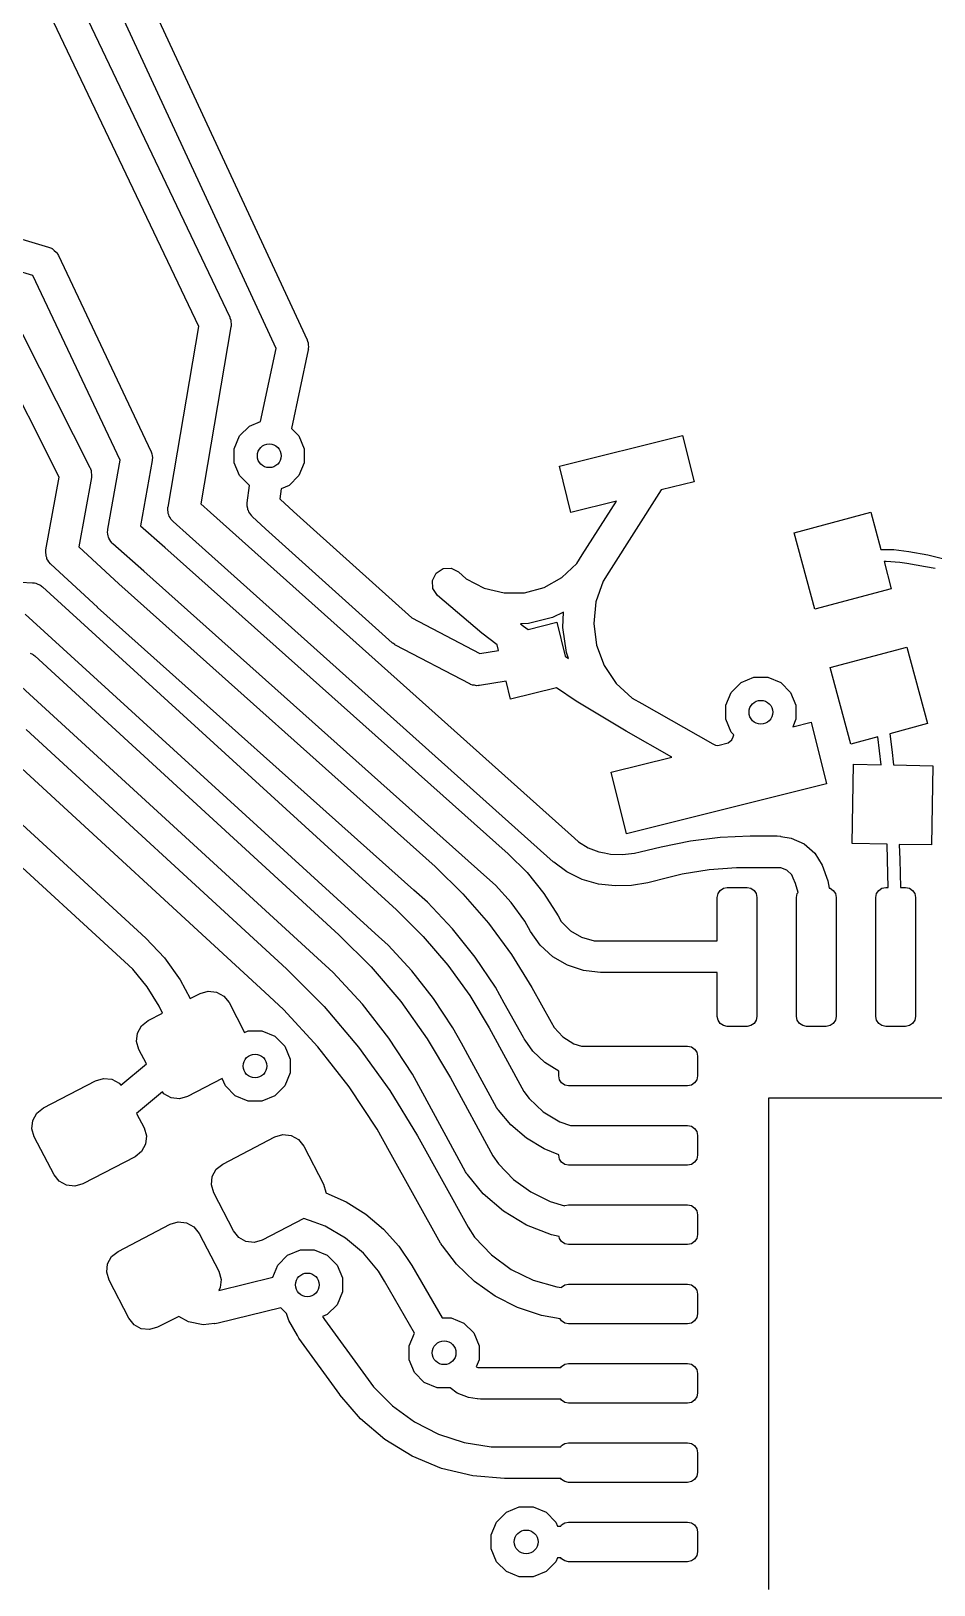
# Model space of a CAD drawing. Extents: x 111.5 to 167.6, y -133.5 to -81.5.
# Drawn here: x 152.95 to 158.64, y -110.57 to -100.77 of the extents above; entities that cross this region are included whole.
import ezdxf

# ---------------------------------------------------------------- set-up
doc = ezdxf.new("R2010")
doc.units = 0
doc.layers.add('BLACK', color=7, linetype='CONTINUOUS')

msp = doc.modelspace()

# ---------------------------------------------------------------- linework, layer by layer
at = {"layer": 'BLACK', "linetype": 'CONTINUOUS'}
for p, q in [((151.660728, -96.187948), (154.688189, -102.719798)), ((154.492676, -102.773577), (151.501802, -96.320662)), ((153.18027, -100.436974), (154.20027, -102.576974)), ((154.006087, -102.634403), (153.024422, -100.574831)), ((151.788666, -101.754197), (153.058666, -102.134197)), ((152.958641, -102.313028), (151.767567, -101.956644)), ((153.058666, -102.134197), (153.076805, -102.141629)), ((153.076805, -102.141629), (153.078892, -102.143329)), ((153.078892, -102.143329), (153.081423, -102.144235)), ((153.081423, -102.144235), (153.093945, -102.155587)), ((153.093945, -102.155587), (153.10706, -102.166268)), ((153.10706, -102.166268), (153.108336, -102.168634)), ((153.108336, -102.168634), (153.11033, -102.170442)), ((153.11033, -102.170442), (153.120405, -102.187258)), ((153.120405, -102.187258), (153.703283, -103.420136)), ((153.508845, -103.476797), (152.958641, -102.313028)), ((152.789275, -102.474945), (153.319081, -103.524752)), ((153.125385, -103.584849), (152.630027, -102.603303)), ((153.81143, -103.77315), (154.006087, -102.634403)), ((154.20857, -102.63685), (154.017883, -103.752367)), ((154.20027, -102.576974), (154.200853, -102.578589)), ((154.200853, -102.578589), (154.201319, -102.579247)), ((154.201319, -102.579247), (154.201705, -102.580947)), ((154.201705, -102.580947), (154.20693, -102.595411)), ((154.20693, -102.595411), (154.207507, -102.606482)), ((154.207507, -102.606482), (154.209964, -102.617296)), ((154.208692, -102.635135), (154.20857, -102.63685)), ((154.208961, -102.634377), (154.208692, -102.635135)), ((154.209964, -102.617296), (154.20887, -102.632637)), ((154.20887, -102.632637), (154.208961, -102.634377)), ((154.688189, -102.719798), (154.6895, -102.723554)), ((154.6895, -102.723554), (154.690402, -102.724948)), ((154.690402, -102.724948), (154.690862, -102.727457)), ((154.690862, -102.727457), (154.69465, -102.738306)), ((154.69465, -102.738306), (154.695171, -102.750915)), ((154.695171, -102.750915), (154.69745, -102.763324)), ((154.393937, -103.234362), (154.492676, -102.773577)), ((154.69524, -102.782803), (154.589295, -103.277211)), ((154.695688, -102.778853), (154.69524, -102.782803)), ((154.696261, -102.777291), (154.695688, -102.778853)), ((154.69745, -102.763324), (154.696155, -102.774734)), ((154.696155, -102.774734), (154.696261, -102.777291)), ((154.324997, -103.262919), (154.393937, -103.234362)), ((154.229323, -103.406105), (154.262919, -103.324997)), ((154.262919, -103.324997), (154.324997, -103.262919)), ((154.589295, -103.277211), (154.637081, -103.324997)), ((154.637081, -103.324997), (154.670677, -103.406105)), ((156.279612, -103.516214), (157.055849, -103.322677)), ((157.055849, -103.322677), (157.128426, -103.613766)), ((153.703283, -103.420136), (153.703935, -103.421961)), ((153.703935, -103.421961), (153.704451, -103.422699)), ((153.704451, -103.422699), (153.704855, -103.424533)), ((153.704855, -103.424533), (153.709884, -103.438594)), ((154.229323, -103.493895), (154.229323, -103.406105)), ((154.670677, -103.406105), (154.670677, -103.493895)), ((153.319081, -103.524752), (153.320609, -103.5287)), ((153.320609, -103.5287), (153.321604, -103.530142)), ((153.321604, -103.530142), (153.322148, -103.532679)), ((153.322148, -103.532679), (153.326156, -103.543034)), ((153.431538, -103.912531), (153.508845, -103.476797)), ((153.711339, -103.480346), (153.638298, -103.892029)), ((153.709884, -103.438594), (153.710434, -103.449822)), ((153.710434, -103.449822), (153.712856, -103.460802)), ((153.711488, -103.478414), (153.711339, -103.480346)), ((153.711793, -103.477565), (153.711488, -103.478414)), ((153.712856, -103.460802), (153.7117, -103.475684)), ((153.7117, -103.475684), (153.711793, -103.477565)), ((154.262919, -103.575003), (154.229323, -103.493895)), ((154.670677, -103.493895), (154.637081, -103.575003)), ((156.352189, -103.807303), (156.279612, -103.516214)), ((153.041637, -104.041979), (153.125385, -103.584849)), ((153.328169, -103.587826), (153.248282, -104.023876)), ((153.326156, -103.543034), (153.327109, -103.555785)), ((153.327109, -103.555785), (153.329795, -103.56829)), ((153.32852, -103.583603), (153.328169, -103.587826)), ((153.329067, -103.581943), (153.32852, -103.583603)), ((153.329795, -103.56829), (153.328873, -103.579359)), ((153.328873, -103.579359), (153.329067, -103.581943)), ((154.324997, -103.637081), (154.262919, -103.575003)), ((154.637081, -103.575003), (154.575003, -103.637081)), ((157.128426, -103.613766), (156.921929, -103.665251)), ((154.310822, -103.747203), (154.325029, -103.637094)), ((154.325029, -103.637094), (154.324997, -103.637081)), ((154.523961, -103.658222), (154.515802, -103.721453)), ((154.515802, -103.721453), (154.519226, -103.724603)), ((154.519226, -103.724603), (154.602569, -103.800666)), ((154.575003, -103.637081), (154.523961, -103.658222)), ((156.921929, -103.665251), (156.591975, -104.183002)), ((153.810036, -103.792704), (153.811098, -103.777801)), ((153.812526, -103.803664), (153.810036, -103.792704)), ((153.810995, -103.775929), (153.811292, -103.775081)), ((153.811098, -103.777801), (153.810995, -103.775929)), ((153.811292, -103.775081), (153.81143, -103.77315)), ((153.813146, -103.814887), (153.812526, -103.803664)), ((153.816808, -103.822509), (153.813146, -103.814887)), ((153.818681, -103.830753), (153.816808, -103.822509)), ((154.017883, -103.752367), (154.079692, -103.807707)), ((154.079692, -103.807707), (156.374361, -105.860831)), ((154.310231, -103.766797), (154.310822, -103.747203)), ((154.314221, -103.781536), (154.310231, -103.766797)), ((154.314569, -103.789881), (154.314221, -103.781536)), ((154.317903, -103.795137), (154.314569, -103.789881)), ((154.320427, -103.80446), (154.317903, -103.795137)), ((154.339493, -103.829176), (154.320427, -103.80446)), ((154.342295, -103.833593), (154.339493, -103.829176)), ((154.602569, -103.800666), (154.686215, -103.876394)), ((156.639966, -103.735552), (156.352189, -103.807303)), ((156.423313, -104.075516), (156.639966, -103.735552)), ((157.759934, -103.935119), (158.242897, -103.80571)), ((158.242897, -103.80571), (158.305885, -104.040787)), ((153.430021, -103.932075), (153.431018, -103.919223)), ((153.430866, -103.916866), (153.4313, -103.915589)), ((153.431018, -103.919223), (153.430866, -103.916866)), ((153.4313, -103.915589), (153.431538, -103.912531)), ((153.638298, -103.892029), (153.791675, -104.02676)), ((153.825174, -103.839924), (153.818681, -103.830753)), ((153.830043, -103.850058), (153.825174, -103.839924)), ((153.840142, -103.861064), (153.830043, -103.850058)), ((153.841227, -103.862597), (153.840142, -103.861064)), ((153.841987, -103.863075), (153.841227, -103.862597)), ((153.843296, -103.864502), (153.841987, -103.863075)), ((153.946309, -103.956733), (153.843296, -103.864502)), ((154.426075, -103.910361), (154.342295, -103.833593)), ((154.510161, -103.986794), (154.426075, -103.910361)), ((154.686215, -103.876394), (154.728189, -103.914092)), ((154.728189, -103.914092), (154.728188, -103.914092)), ((154.728188, -103.914092), (155.349209, -104.471823)), ((153.248282, -104.023876), (153.501437, -104.257651)), ((153.432609, -103.943811), (153.430021, -103.932075)), ((153.433386, -103.955803), (153.432609, -103.943811)), ((153.436773, -103.962686), (153.433386, -103.955803)), ((153.438426, -103.970178), (153.436773, -103.962686)), ((153.445307, -103.980027), (153.438426, -103.970178)), ((153.450614, -103.990811), (153.445307, -103.980027)), ((153.45942, -104.000228), (153.450614, -103.990811)), ((153.460772, -104.002163), (153.45942, -104.000228)), ((153.461907, -104.002888), (153.460772, -104.002163)), ((153.464004, -104.00513), (153.461907, -104.002888)), ((153.659335, -104.176714), (153.464004, -104.00513)), ((153.946323, -103.956743), (153.946309, -103.956733)), ((153.946334, -103.956755), (153.946323, -103.956743)), ((156.241002, -106.009879), (153.946334, -103.956755)), ((154.594546, -104.062886), (154.510161, -103.986794)), ((157.889343, -104.418082), (157.759934, -103.935119)), ((153.040011, -104.061515), (153.041291, -104.046129)), ((153.042334, -104.072336), (153.040011, -104.061515)), ((153.041223, -104.044407), (153.041496, -104.043663)), ((153.041291, -104.046129), (153.041223, -104.044407)), ((153.041496, -104.043663), (153.041637, -104.041979)), ((153.042775, -104.083394), (153.042334, -104.072336)), ((153.046391, -104.091228), (153.042775, -104.083394)), ((153.048203, -104.099664), (153.046391, -104.091228)), ((153.054488, -104.108769), (153.048203, -104.099664)), ((153.059128, -104.11882), (153.054488, -104.108769)), ((153.069391, -104.130358), (153.059128, -104.11882)), ((153.791675, -104.02676), (153.791946, -104.02705)), ((153.791946, -104.02705), (153.792268, -104.027285)), ((153.792268, -104.027285), (155.955995, -105.958535)), ((154.594552, -104.062892), (154.594546, -104.062886)), ((155.224886, -104.628987), (154.594552, -104.062892)), ((156.388855, -104.129805), (156.423307, -104.075524)), ((156.423307, -104.075524), (156.423308, -104.075525)), ((156.423308, -104.075525), (156.423313, -104.075516)), ((158.305885, -104.040787), (158.388139, -104.041275)), ((158.339706, -104.116417), (158.32633, -104.11709)), ((158.32633, -104.11709), (158.372306, -104.288673)), ((158.426878, -104.121844), (158.339706, -104.116417)), ((158.388139, -104.041275), (158.483426, -104.052613)), ((158.469884, -104.129428), (158.426878, -104.121844)), ((158.483426, -104.052613), (158.483441, -104.052613)), ((158.483441, -104.052613), (158.601777, -104.073496)), ((158.601777, -104.073496), (158.601778, -104.073496)), ((158.601778, -104.073496), (158.729395, -104.105072)), ((151.857592, -104.19283), (152.957488, -104.250009)), ((153.070369, -104.131774), (153.069391, -104.130358)), ((153.071032, -104.132203), (153.070369, -104.131774)), ((153.072157, -104.133467), (153.071032, -104.132203)), ((153.366336, -104.405124), (153.072157, -104.133467)), ((155.822817, -106.107745), (153.659335, -104.176714)), ((155.478863, -104.235824), (155.502304, -104.189672)), ((155.502304, -104.189672), (155.545681, -104.161424)), ((155.545681, -104.161424), (155.59737, -104.158649)), ((155.59737, -104.158649), (155.643522, -104.18209)), ((155.643522, -104.18209), (155.643523, -104.182089)), ((155.643523, -104.182089), (155.691908, -104.225539)), ((156.182907, -104.280492), (156.295268, -104.217977)), ((156.295268, -104.217977), (156.388855, -104.129805)), ((156.592042, -104.183046), (156.555133, -104.240908)), ((156.591975, -104.183002), (156.591973, -104.183003)), ((156.591973, -104.183003), (156.591974, -104.183003)), ((156.591974, -104.183003), (156.592042, -104.183046)), ((158.469885, -104.129427), (158.469884, -104.129426)), ((158.469884, -104.129426), (158.469884, -104.129428)), ((158.588222, -104.150309), (158.469885, -104.129427)), ((158.588224, -104.15031), (158.588222, -104.150309)), ((158.647887, -104.160813), (158.588224, -104.15031)), ((152.957488, -104.250009), (152.964829, -104.251119)), ((152.964829, -104.251119), (152.967298, -104.251006)), ((152.967298, -104.251006), (152.96961, -104.251842)), ((152.96961, -104.251842), (152.976871, -104.25294)), ((152.976871, -104.25294), (152.990156, -104.259269)), ((152.990156, -104.259269), (153.003992, -104.264272)), ((153.003992, -104.264272), (153.009873, -104.268664)), ((153.009873, -104.268664), (153.012095, -104.269723)), ((153.012095, -104.269723), (153.01375, -104.27156)), ((153.01375, -104.27156), (153.019698, -104.276002)), ((153.019698, -104.276002), (155.252557, -106.313283)), ((153.501437, -104.257651), (155.494998, -106.039651)), ((155.481638, -104.287513), (155.478863, -104.235824)), ((155.509886, -104.33089), (155.481638, -104.287513)), ((155.691908, -104.225539), (155.805052, -104.285)), ((155.805052, -104.285), (155.93007, -104.31506)), ((155.93007, -104.31506), (156.058642, -104.313526)), ((156.058642, -104.313526), (156.182907, -104.280492)), ((156.555133, -104.240908), (156.509942, -104.370517)), ((158.372306, -104.288673), (157.889343, -104.418082)), ((153.366982, -104.405612), (153.366336, -104.405124)), ((153.367534, -104.406213), (153.366982, -104.405612)), ((155.36171, -106.188763), (153.367534, -104.406213)), ((155.509838, -104.330943), (155.509886, -104.33089)), ((155.510566, -104.331466), (155.509838, -104.330943)), ((155.789637, -104.568741), (155.510566, -104.331466)), ((156.509942, -104.370517), (156.49575, -104.507042)), ((155.117754, -106.461027), (152.911346, -104.44788)), ((155.349209, -104.471823), (155.776872, -104.695942)), ((156.085178, -104.507619), (156.034464, -104.50901)), ((156.034464, -104.50901), (156.053885, -104.524635)), ((156.081715, -104.544639), (156.262886, -104.499469)), ((156.23556, -104.470127), (156.085178, -104.507619)), ((156.306248, -104.434995), (156.23556, -104.470127)), ((156.262886, -104.499469), (156.316166, -104.713165)), ((156.300391, -104.532337), (156.306248, -104.434995)), ((156.49575, -104.507042), (156.513317, -104.643175)), ((155.886234, -104.642231), (155.789637, -104.568741)), ((156.053885, -104.524635), (156.081715, -104.544639)), ((156.323148, -104.690579), (156.300391, -104.532337)), ((152.942079, -104.695182), (152.956117, -104.700294)), ((152.956117, -104.700294), (152.961663, -104.704456)), ((152.961663, -104.704456), (152.963833, -104.705484)), ((152.963833, -104.705484), (152.96553, -104.707358)), ((152.96553, -104.707358), (152.971796, -104.712061)), ((155.227885, -104.63119), (155.224886, -104.628987)), ((155.228898, -104.632404), (155.227885, -104.63119)), ((155.234896, -104.636341), (155.228898, -104.632404)), ((155.240685, -104.640594), (155.234896, -104.636341)), ((155.242176, -104.64112), (155.240685, -104.640594)), ((155.245286, -104.643161), (155.242176, -104.64112)), ((155.713582, -104.888574), (155.245286, -104.643161)), ((155.776872, -104.695942), (155.894843, -104.676758)), ((155.894843, -104.676758), (155.886234, -104.642231)), ((156.336566, -104.727829), (156.323148, -104.690579)), ((156.513317, -104.643175), (156.561703, -104.771626)), ((157.987694, -104.785133), (158.470657, -104.655724)), ((158.470657, -104.655724), (158.600066, -105.138687)), ((152.971796, -104.712061), (154.888484, -106.469022)), ((156.316166, -104.713165), (156.336566, -104.727829)), ((156.561703, -104.771626), (156.638316, -104.885516)), ((158.117103, -105.268096), (157.987694, -104.785133)), ((154.753337, -106.616451), (152.863242, -104.883865)), ((155.717184, -104.890031), (155.713582, -104.888574)), ((155.718509, -104.890986), (155.717184, -104.890031)), ((155.720983, -104.891569), (155.718509, -104.890986)), ((155.731754, -104.895928), (155.720983, -104.891569)), ((155.744259, -104.897056), (155.731754, -104.895928)), ((155.756486, -104.899939), (155.744259, -104.897056)), ((155.768085, -104.899206), (155.756486, -104.899939)), ((155.770614, -104.899435), (155.768085, -104.899206)), ((155.77217, -104.898948), (155.770614, -104.899435)), ((155.77605, -104.898704), (155.77217, -104.898948)), ((155.943395, -104.871491), (155.77605, -104.898704)), ((155.971536, -104.984357), (155.943395, -104.871491)), ((156.638316, -104.885516), (156.738974, -104.978675)), ((157.362919, -104.9419), (157.424997, -104.879822)), ((157.424997, -104.879822), (157.506105, -104.846226)), ((157.506105, -104.846226), (157.593895, -104.846226)), ((157.593895, -104.846226), (157.675003, -104.879822)), ((157.675003, -104.879822), (157.737081, -104.9419)), ((156.260555, -104.912296), (155.971536, -104.984357)), ((156.385739, -104.997226), (156.260555, -104.912296)), ((156.700321, -105.186588), (156.385739, -104.997226)), ((156.738974, -104.978675), (156.798796, -105.012512)), ((157.329323, -105.023008), (157.362919, -104.9419)), ((157.737081, -104.9419), (157.770677, -105.023008)), ((156.798796, -105.012512), (156.798795, -105.012512)), ((156.798795, -105.012512), (156.798803, -105.012517)), ((156.798803, -105.012517), (156.798804, -105.012518)), ((156.798804, -105.012518), (157.246207, -105.265557)), ((157.329323, -105.110798), (157.329323, -105.023008)), ((157.770677, -105.023008), (157.770677, -105.110798)), ((152.917679, -105.176382), (154.557783, -106.684171)), ((156.700329, -105.186594), (156.700321, -105.186588)), ((156.700329, -105.186595), (156.700329, -105.186594)), ((156.700332, -105.186595), (156.700329, -105.186595)), ((156.700337, -105.186599), (156.700332, -105.186595)), ((156.987998, -105.349293), (156.700337, -105.186599)), ((157.362919, -105.191906), (157.329323, -105.110798)), ((157.379954, -105.208941), (157.362919, -105.191906)), ((157.770677, -105.110798), (157.750652, -105.159142)), ((157.750652, -105.159142), (157.8672, -105.130084)), ((157.8672, -105.130084), (157.963969, -105.518202)), ((158.600066, -105.138687), (158.363307, -105.202125)), ((157.246207, -105.265557), (157.246542, -105.265792)), ((157.246542, -105.265792), (157.262982, -105.275077)), ((157.262982, -105.275077), (157.279401, -105.276638)), ((157.279401, -105.276638), (157.34459, -105.260384)), ((157.34459, -105.260384), (157.366471, -105.240228)), ((157.366471, -105.240228), (157.374119, -105.22249)), ((157.374119, -105.222488), (157.379954, -105.208941)), ((157.374119, -105.22249), (157.374119, -105.222488)), ((158.287251, -105.222504), (158.117103, -105.268096)), ((158.298276, -105.310419), (158.287251, -105.222504)), ((158.363307, -105.202125), (158.37567, -105.300714)), ((154.422173, -106.831176), (152.808771, -105.347934)), ((156.605815, -105.444582), (156.987998, -105.349293)), ((158.125742, -105.894823), (158.134468, -105.394899)), ((158.134468, -105.394899), (158.309252, -105.397949)), ((158.309252, -105.397949), (158.298275, -105.310419)), ((158.298275, -105.310419), (158.298276, -105.310419)), ((158.37567, -105.300714), (158.375669, -105.30072)), ((158.375669, -105.30072), (158.386298, -105.399294)), ((156.702584, -105.8327), (156.605815, -105.444582)), ((158.386298, -105.399294), (158.634392, -105.403625)), ((158.634392, -105.403625), (158.625666, -105.903549)), ((157.963969, -105.518202), (156.702584, -105.8327)), ((152.814621, -105.703783), (153.67137, -106.491237)), ((153.536031, -106.63849), (152.712034, -105.881139)), ((156.374361, -105.860831), (156.374366, -105.860837)), ((156.374366, -105.860837), (156.374368, -105.860838)), ((156.374368, -105.860838), (156.374388, -105.860816)), ((156.374388, -105.860816), (156.400891, -105.884596)), ((156.400891, -105.884596), (156.461688, -105.921682)), ((156.921179, -105.914782), (157.106389, -105.877156)), ((157.106389, -105.877156), (157.294016, -105.854484)), ((157.294016, -105.854484), (157.482665, -105.846921)), ((157.482665, -105.846921), (157.482855, -105.846903)), ((157.482855, -105.846903), (157.653434, -105.846903)), ((157.653434, -105.846903), (157.653445, -105.846904)), ((157.653445, -105.846904), (157.65345, -105.846903)), ((157.65345, -105.846903), (157.653483, -105.846907)), ((157.653483, -105.846907), (157.672943, -105.848824)), ((157.672943, -105.848824), (157.676366, -105.850241)), ((157.676366, -105.850241), (157.741608, -105.859748)), ((157.741608, -105.859748), (157.822447, -105.897187)), ((155.955995, -105.958535), (156.075171, -106.077293)), ((156.461688, -105.921682), (156.528199, -105.947134)), ((156.528199, -105.947134), (156.563215, -105.953575)), ((156.563215, -105.953575), (156.563219, -105.953555)), ((156.563219, -105.953555), (156.600659, -105.960521)), ((156.600659, -105.960521), (156.676757, -105.963717)), ((156.676757, -105.963717), (156.752548, -105.95617)), ((156.752548, -105.95617), (156.789528, -105.947072)), ((156.789528, -105.947073), (156.921179, -105.914782)), ((156.789528, -105.947072), (156.789528, -105.947073)), ((157.822447, -105.897187), (157.889261, -105.956115)), ((157.889261, -105.956115), (157.936381, -106.03144)), ((158.346234, -105.898671), (158.125742, -105.894823)), ((158.348258, -105.996306), (158.346234, -105.898671)), ((158.625666, -105.903549), (158.422634, -105.900005)), ((158.422634, -105.900005), (158.42624, -105.99466)), ((155.494998, -106.039651), (155.495006, -106.03966)), ((155.495006, -106.03966), (155.671059, -106.210727)), ((156.075171, -106.077293), (156.180603, -106.208406)), ((156.244392, -106.01236), (156.241002, -106.009879)), ((156.327161, -106.073841), (156.244392, -106.01236)), ((156.423481, -106.121156), (156.327161, -106.073841)), ((157.223757, -106.060757), (157.052876, -106.088393)), ((157.396302, -106.046896), (157.223757, -106.060757)), ((157.482853, -106.046914), (157.396302, -106.046896)), ((157.482855, -106.046903), (157.482853, -106.046902)), ((157.482853, -106.046902), (157.482853, -106.046903)), ((157.482853, -106.046903), (157.482853, -106.046914)), ((157.653418, -106.046903), (157.482855, -106.046903)), ((157.653434, -106.046903), (157.653418, -106.046903)), ((157.674758, -106.046828), (157.653434, -106.046902)), ((157.653434, -106.046902), (157.653434, -106.046903)), ((157.714307, -106.062879), (157.674758, -106.046828)), ((157.74492, -106.09262), (157.714307, -106.062879)), ((157.936381, -106.03144), (157.936531, -106.031627)), ((157.936531, -106.031627), (157.971568, -106.128985)), ((158.348263, -105.996306), (158.348258, -105.996306)), ((158.351908, -106.171903), (158.348263, -105.996306)), ((158.42624, -105.99466), (158.426247, -105.994688)), ((158.426247, -105.994688), (158.429926, -106.171903)), ((155.877472, -106.156512), (155.822817, -106.107745)), ((155.975407, -106.265463), (155.877472, -106.156512)), ((156.526781, -106.150229), (156.423481, -106.121156)), ((156.526782, -106.150228), (156.526781, -106.150229)), ((156.526785, -106.15023), (156.526782, -106.150228)), ((156.526889, -106.15022), (156.526785, -106.150228)), ((156.526785, -106.150228), (156.526785, -106.15023)), ((156.630319, -106.161913), (156.526889, -106.15022)), ((156.734465, -106.15893), (156.630319, -106.161913)), ((156.837156, -106.141319), (156.734465, -106.15893)), ((156.837158, -106.141317), (156.837156, -106.141319)), ((156.837164, -106.141317), (156.837158, -106.141317)), ((156.968821, -106.109024), (156.837164, -106.141317)), ((157.052876, -106.088393), (156.968821, -106.109025)), ((156.968821, -106.109025), (156.968821, -106.109024)), ((157.293306, -106.190209), (157.313582, -106.176661)), ((157.313582, -106.176661), (157.3375, -106.171903)), ((157.3375, -106.171903), (157.4625, -106.171903)), ((157.4625, -106.171903), (157.486418, -106.176661)), ((157.486418, -106.176661), (157.506694, -106.190209)), ((157.753443, -106.112185), (157.74492, -106.09262)), ((157.753467, -106.112174), (157.753443, -106.112185)), ((157.753468, -106.112175), (157.753467, -106.112174)), ((157.753469, -106.112179), (157.753468, -106.112175)), ((157.768809, -106.14697), (157.753469, -106.112179)), ((157.784718, -106.203061), (157.768809, -106.14697)), ((157.971568, -106.128985), (157.981384, -106.175659)), ((157.981384, -106.175659), (157.986418, -106.176661)), ((157.986418, -106.176661), (158.006694, -106.190209)), ((158.293306, -106.190209), (158.313582, -106.176661)), ((158.313582, -106.176661), (158.3375, -106.171903)), ((158.3375, -106.171903), (158.351908, -106.171903)), ((158.429926, -106.171903), (158.4625, -106.171903)), ((158.4625, -106.171903), (158.486418, -106.176661)), ((158.486418, -106.176661), (158.506694, -106.190209)), ((155.447072, -106.265109), (155.361709, -106.188763)), ((155.361709, -106.188763), (155.36171, -106.188763)), ((155.604558, -106.43142), (155.447072, -106.265109)), ((155.671059, -106.210727), (155.832291, -106.395845)), ((156.060802, -106.384498), (155.975407, -106.265463)), ((156.180603, -106.208406), (156.271018, -106.350291)), ((157.275, -106.234403), (157.279758, -106.210485)), ((157.275, -106.508196), (157.275, -106.234403)), ((157.279758, -106.210485), (157.293306, -106.190209)), ((157.506694, -106.190209), (157.520242, -106.210485)), ((157.520242, -106.210485), (157.525, -106.234403)), ((157.525, -106.234403), (157.525, -106.984403)), ((157.775, -106.234403), (157.779758, -106.210485)), ((157.775, -106.984403), (157.775, -106.234403)), ((157.779758, -106.210485), (157.784718, -106.203061)), ((158.006694, -106.190209), (158.020242, -106.210485)), ((158.020242, -106.210485), (158.025, -106.234403)), ((158.025, -106.234403), (158.025, -106.984403)), ((158.275, -106.234403), (158.279758, -106.210485)), ((158.275, -106.984403), (158.275, -106.234403)), ((158.279758, -106.210485), (158.293306, -106.190209)), ((158.506694, -106.190209), (158.520242, -106.210485)), ((158.520242, -106.210485), (158.525, -106.234403)), ((158.525, -106.234403), (158.525, -106.984403)), ((155.252557, -106.313283), (155.252565, -106.313292)), ((155.252565, -106.313292), (155.421185, -106.480409)), ((156.271018, -106.350291), (156.271016, -106.350292)), ((156.271016, -106.350292), (156.271017, -106.350295)), ((156.271017, -106.350295), (156.27102, -106.350299)), ((156.27102, -106.350299), (156.271038, -106.350289)), ((156.271038, -106.350289), (156.291125, -106.38589)), ((154.888484, -106.469022), (154.8885, -106.46904)), ((154.8885, -106.46904), (155.092281, -106.672016)), ((155.19942, -106.535533), (155.117754, -106.461027)), ((155.747675, -106.610246), (155.604558, -106.43142)), ((155.832291, -106.395845), (155.977577, -106.593724)), ((156.096696, -106.448333), (156.060802, -106.384498)), ((156.096698, -106.448339), (156.096696, -106.448333)), ((156.096699, -106.448338), (156.096698, -106.448339)), ((156.096703, -106.448345), (156.096699, -106.448338)), ((156.096702, -106.448346), (156.096703, -106.448345)), ((156.096793, -106.44844), (156.096702, -106.448346)), ((156.158825, -106.535667), (156.096793, -106.44844)), ((156.291125, -106.38589), (156.348443, -106.444186)), ((156.348443, -106.444186), (156.419011, -106.485462)), ((153.67137, -106.491237), (153.671371, -106.491238)), ((153.671371, -106.491238), (153.789031, -106.6152)), ((155.349895, -106.697518), (155.19942, -106.535533)), ((155.421185, -106.480409), (155.575452, -106.660876)), ((156.2379, -106.608006), (156.158825, -106.535667)), ((156.419011, -106.485462), (156.497919, -106.506845)), ((156.497919, -106.506845), (156.538796, -106.506903)), ((156.538796, -106.506903), (157.009993, -106.506903)), ((157.009993, -106.506903), (157.096983, -106.507042)), ((157.096983, -106.507042), (157.183974, -106.50746)), ((157.183974, -106.50746), (157.270962, -106.508158)), ((157.270962, -106.508158), (157.275, -106.508196)), ((153.536032, -106.638491), (153.536031, -106.63849)), ((153.536033, -106.638492), (153.536032, -106.638491)), ((153.589041, -106.687203), (153.536033, -106.638492)), ((153.789031, -106.6152), (153.888738, -106.754013)), ((154.753337, -106.616452), (154.753337, -106.616451)), ((154.853319, -106.708127), (154.753337, -106.616452)), ((155.575452, -106.660876), (155.714305, -106.853454)), ((155.875433, -106.80035), (155.747675, -106.610246)), ((155.977577, -106.593724), (156.105912, -106.802996)), ((156.330409, -106.662116), (156.2379, -106.608006)), ((156.432222, -106.695579), (156.330409, -106.662116)), ((153.680813, -106.798147), (153.589041, -106.687203)), ((153.888738, -106.754013), (153.95126, -106.872236)), ((154.557783, -106.684171), (154.558005, -106.684419)), ((154.558005, -106.684419), (154.558112, -106.684476)), ((154.558112, -106.684476), (154.79519, -106.922515)), ((155.037436, -106.907386), (154.853319, -106.708127)), ((155.092281, -106.672016), (155.278568, -106.891188)), ((155.486495, -106.871364), (155.349895, -106.697518)), ((156.518792, -106.704777), (156.432222, -106.695579)), ((156.519286, -106.704982), (156.518792, -106.704777)), ((156.538781, -106.706901), (156.519286, -106.704982)), ((156.538794, -106.706903), (156.538781, -106.706901)), ((156.538795, -106.706903), (156.538794, -106.706902)), ((156.538794, -106.706902), (156.538794, -106.706903)), ((157.009993, -106.706903), (156.538795, -106.706903)), ((157.009994, -106.706903), (157.009993, -106.706902)), ((157.009993, -106.706902), (157.009993, -106.706903)), ((157.053168, -106.706902), (157.009994, -106.706903)), ((157.139517, -106.707179), (157.053168, -106.706902)), ((157.225865, -106.707733), (157.139517, -106.707179)), ((157.269038, -106.708148), (157.225865, -106.707733)), ((157.269039, -106.708148), (157.269038, -106.708147)), ((157.269038, -106.708147), (157.269038, -106.708148)), ((157.275, -106.708205), (157.269039, -106.708148)), ((157.275, -106.984403), (157.275, -106.708205)), ((153.756644, -106.920541), (153.680813, -106.798147)), ((153.95126, -106.872236), (154.013933, -106.839611)), ((154.013933, -106.839611), (154.064503, -106.824871)), ((154.064503, -106.824871), (154.116864, -106.830606)), ((154.116864, -106.830606), (154.163046, -106.855941)), ((154.163046, -106.855941), (154.196015, -106.897021)), ((154.539568, -106.940026), (154.422173, -106.831176)), ((155.714305, -106.853454), (155.836778, -107.056796)), ((155.931216, -106.900368), (155.875433, -106.80035)), ((156.105912, -106.802996), (156.226714, -107.019727)), ((153.685739, -107.010458), (153.775773, -106.963589)), ((153.775773, -106.963589), (153.756644, -106.920541)), ((154.196015, -106.897021), (154.294057, -107.085358)), ((154.756514, -107.175801), (154.539568, -106.940026)), ((154.79519, -106.922515), (155.012721, -107.178541)), ((155.20442, -107.121208), (155.037436, -106.907386)), ((155.278568, -106.891188), (155.446066, -107.125033)), ((155.608288, -107.055886), (155.486495, -106.871364)), ((156.052018, -107.117099), (155.931216, -106.900368)), ((153.619324, -107.089609), (153.644659, -107.043427)), ((153.644659, -107.043427), (153.685739, -107.010458)), ((155.661361, -107.152858), (155.608288, -107.055886)), ((155.836778, -107.056796), (155.836801, -107.056829)), ((155.836801, -107.056829), (156.055968, -107.457233)), ((156.226714, -107.019727), (156.226809, -107.019947)), ((156.226809, -107.019947), (156.246371, -107.055052)), ((156.246371, -107.055052), (156.30205, -107.113689)), ((157.279758, -107.008321), (157.275, -106.984403)), ((157.293306, -107.028597), (157.279758, -107.008321)), ((157.313582, -107.042145), (157.293306, -107.028597)), ((157.3375, -107.046903), (157.313582, -107.042145)), ((157.4625, -107.046903), (157.3375, -107.046903)), ((157.486418, -107.042145), (157.4625, -107.046903)), ((157.506694, -107.028597), (157.486418, -107.042145)), ((157.520242, -107.008321), (157.506694, -107.028597)), ((157.525, -106.984403), (157.520242, -107.008321)), ((157.779758, -107.008321), (157.775, -106.984403)), ((157.793306, -107.028597), (157.779758, -107.008321)), ((157.813582, -107.042145), (157.793306, -107.028597)), ((157.8375, -107.046903), (157.813582, -107.042145)), ((157.9625, -107.046903), (157.8375, -107.046903)), ((157.986418, -107.042145), (157.9625, -107.046903)), ((158.006694, -107.028597), (157.986418, -107.042145)), ((158.020242, -107.008321), (158.006694, -107.028597)), ((158.025, -106.984403), (158.020242, -107.008321)), ((158.279758, -107.008321), (158.275, -106.984403)), ((158.293306, -107.028597), (158.279758, -107.008321)), ((158.313582, -107.042145), (158.293306, -107.028597)), ((158.3375, -107.046903), (158.313582, -107.042145)), ((158.4625, -107.046903), (158.3375, -107.046903)), ((158.486418, -107.042145), (158.4625, -107.046903)), ((158.506694, -107.028597), (158.486418, -107.042145)), ((158.520242, -107.008321), (158.506694, -107.028597)), ((158.525, -106.984403), (158.520242, -107.008321)), ((153.613589, -107.14197), (153.619324, -107.089609)), ((153.628328, -107.19254), (153.613589, -107.14197)), ((154.294057, -107.085358), (154.316105, -107.076226)), ((154.316105, -107.076226), (154.403895, -107.076226)), ((154.403895, -107.076226), (154.485003, -107.109822)), ((154.485003, -107.109822), (154.547081, -107.1719)), ((155.353125, -107.348123), (155.20442, -107.121208)), ((155.446066, -107.125033), (155.593419, -107.371605)), ((155.661363, -107.152857), (155.661361, -107.152858)), ((155.883509, -107.558703), (155.661363, -107.152857)), ((156.052, -107.117115), (156.05202, -107.117103)), ((156.057903, -107.125581), (156.052, -107.117115)), ((156.052019, -107.117101), (156.052018, -107.117099)), ((156.05202, -107.117103), (156.052019, -107.117101)), ((156.063194, -107.133205), (156.057903, -107.125581)), ((156.063252, -107.133251), (156.063194, -107.133205)), ((156.111677, -107.202693), (156.063252, -107.133251)), ((156.30205, -107.113689), (156.370549, -107.156659)), ((156.370549, -107.156659), (156.418258, -107.171903)), ((153.675635, -107.283415), (153.628328, -107.19254)), ((154.547081, -107.1719), (154.580677, -107.253008)), ((154.580677, -107.253008), (154.580677, -107.340798)), ((154.954155, -107.42798), (154.756514, -107.175801)), ((155.012721, -107.178541), (155.209345, -107.450953)), ((156.187224, -107.27465), (156.111677, -107.202693)), ((156.418258, -107.171903), (157.0875, -107.171903)), ((157.0875, -107.171903), (157.111418, -107.176661)), ((157.111418, -107.176661), (157.131694, -107.190209)), ((157.131694, -107.190209), (157.145242, -107.210485)), ((157.145242, -107.210485), (157.15, -107.234403)), ((157.15, -107.234403), (157.15, -107.359403)), ((153.513289, -107.418704), (153.675635, -107.283415)), ((154.580677, -107.340798), (154.547081, -107.421906)), ((155.41784, -107.467341), (155.353125, -107.348123)), ((156.275, -107.329713), (156.187224, -107.27465)), ((156.275, -107.359403), (156.275, -107.329713)), ((153.025739, -107.560458), (153.353933, -107.389611)), ((153.353933, -107.389611), (153.404503, -107.374871)), ((153.404503, -107.374871), (153.456864, -107.380606)), ((153.456864, -107.380606), (153.503046, -107.405941)), ((153.503046, -107.405941), (153.513289, -107.418704)), ((154.153744, -107.375614), (153.935083, -107.489443)), ((154.172919, -107.421906), (154.153744, -107.375614)), ((154.234997, -107.483984), (154.172919, -107.421906)), ((154.547081, -107.421906), (154.485003, -107.483984)), ((155.131255, -107.694984), (154.954155, -107.42798)), ((155.209345, -107.450953), (155.3838, -107.737994)), ((155.593419, -107.371605), (155.593642, -107.371934)), ((155.593642, -107.371934), (155.85998, -107.862695)), ((156.279758, -107.383321), (156.275, -107.359403)), ((156.293306, -107.403597), (156.279758, -107.383321)), ((156.313582, -107.417145), (156.293306, -107.403597)), ((156.3375, -107.421903), (156.313582, -107.417145)), ((157.0875, -107.421903), (156.3375, -107.421903)), ((157.111418, -107.417145), (157.0875, -107.421903)), ((157.131694, -107.403597), (157.111418, -107.417145)), ((157.145242, -107.383321), (157.131694, -107.403597)), ((157.15, -107.359403), (157.145242, -107.383321)), ((153.775725, -107.460348), (153.61338, -107.595637)), ((153.78597, -107.473113), (153.775725, -107.460348)), ((153.832152, -107.498448), (153.78597, -107.473113)), ((153.884513, -107.504183), (153.832152, -107.498448)), ((153.935083, -107.489443), (153.884513, -107.504183)), ((154.316105, -107.51758), (154.234997, -107.483984)), ((154.403895, -107.51758), (154.316105, -107.51758)), ((154.485003, -107.483984), (154.403895, -107.51758)), ((155.417859, -107.46733), (155.41784, -107.467341)), ((155.41786, -107.467332), (155.417859, -107.46733)), ((155.686907, -107.963083), (155.41786, -107.467332)), ((156.055968, -107.457233), (156.08815, -107.502115)), ((156.08815, -107.502115), (156.177992, -107.58517)), ((157.6, -110.596903), (157.6, -107.496903)), ((157.6, -107.496903), (158.8, -107.496903)), ((152.953589, -107.69197), (152.959324, -107.639609)), ((152.959324, -107.639609), (152.984659, -107.593427)), ((152.984659, -107.593427), (153.025739, -107.560458)), ((153.61338, -107.595637), (153.660688, -107.686514)), ((155.889288, -107.56717), (155.883509, -107.558703)), ((155.889967, -107.56897), (155.889288, -107.56717)), ((155.88998, -107.568961), (155.889967, -107.56897)), ((155.892706, -107.572177), (155.88998, -107.568961)), ((155.894561, -107.574894), (155.892706, -107.572177)), ((155.895969, -107.576026), (155.894561, -107.574894)), ((155.973911, -107.66797), (155.895969, -107.576026)), ((156.177992, -107.58517), (156.2827, -107.648463)), ((156.2827, -107.648463), (156.348705, -107.671903)), ((152.968328, -107.74254), (152.953589, -107.69197)), ((153.093001, -107.982033), (152.968328, -107.74254)), ((153.660688, -107.686514), (153.675427, -107.737084)), ((153.675427, -107.737084), (153.669692, -107.789445)), ((154.156723, -107.91521), (154.484917, -107.744363)), ((154.484917, -107.744363), (154.535487, -107.729623)), ((154.535487, -107.729623), (154.587848, -107.735358)), ((154.587848, -107.735358), (154.63403, -107.760693)), ((155.208949, -107.835083), (155.131255, -107.694984)), ((155.3838, -107.737994), (155.383835, -107.738045)), ((155.383835, -107.738045), (155.703248, -108.313705)), ((156.072709, -107.752148), (155.973911, -107.66797)), ((156.348705, -107.671903), (157.0875, -107.671903)), ((157.0875, -107.671903), (157.111418, -107.676661)), ((157.111418, -107.676661), (157.131694, -107.690209)), ((157.131694, -107.690209), (157.145242, -107.710485)), ((157.145242, -107.710485), (157.15, -107.734403)), ((157.15, -107.734403), (157.15, -107.859403)), ((153.644357, -107.835627), (153.603277, -107.868596)), ((153.669692, -107.789445), (153.644357, -107.835627)), ((154.63403, -107.760693), (154.666999, -107.801773)), ((154.666999, -107.801773), (154.791672, -108.041266)), ((155.208953, -107.835081), (155.208949, -107.835083)), ((155.530049, -108.413773), (155.208953, -107.835081)), ((156.183789, -107.819292), (156.072709, -107.752148)), ((156.275, -107.855906), (156.183789, -107.819292)), ((153.603277, -107.868596), (153.275083, -108.039443)), ((154.115643, -107.948179), (154.156723, -107.91521)), ((155.85998, -107.862695), (155.895584, -107.914451)), ((155.895584, -107.914451), (155.990055, -108.011415)), ((156.275, -107.859403), (156.275, -107.855906)), ((156.279758, -107.883321), (156.275, -107.859403)), ((156.293306, -107.903597), (156.279758, -107.883321)), ((156.313582, -107.917145), (156.293306, -107.903597)), ((156.3375, -107.921903), (156.313582, -107.917145)), ((157.0875, -107.921903), (156.3375, -107.921903)), ((157.111418, -107.917145), (157.0875, -107.921903)), ((157.131694, -107.903597), (157.111418, -107.917145)), ((157.145242, -107.883321), (157.131694, -107.903597)), ((157.15, -107.859403), (157.145242, -107.883321)), ((153.12597, -108.023113), (153.093001, -107.982033)), ((153.172152, -108.048448), (153.12597, -108.023113)), ((153.275083, -108.039443), (153.224513, -108.054183)), ((154.084573, -108.046722), (154.090308, -107.994361)), ((154.090308, -107.994361), (154.115643, -107.948179)), ((154.791672, -108.041266), (154.806411, -108.091836)), ((155.691773, -107.970268), (155.686907, -107.963083)), ((155.69241, -107.972062), (155.691773, -107.970268)), ((155.692446, -107.972037), (155.69241, -107.972062)), ((155.69545, -107.975695), (155.692446, -107.972037)), ((155.697901, -107.979314), (155.69545, -107.975695)), ((155.699454, -107.980572), (155.697901, -107.979314)), ((155.799569, -108.1025), (155.699454, -107.980572)), ((155.990055, -108.011415), (156.099553, -108.09102)), ((153.224513, -108.054183), (153.172152, -108.048448)), ((154.099312, -108.097292), (154.084573, -108.046722)), ((154.223985, -108.336785), (154.099312, -108.097292)), ((154.806411, -108.091836), (154.805966, -108.095896)), ((154.805966, -108.095896), (154.935121, -108.153949)), ((155.927198, -108.212985), (155.799569, -108.1025)), ((156.099553, -108.09102), (156.220927, -108.150978)), ((154.935121, -108.153949), (155.058399, -108.231392)), ((155.058399, -108.231392), (155.169807, -108.325109)), ((156.071662, -108.300313), (155.927198, -108.212985)), ((156.220927, -108.150978), (156.311647, -108.177953)), ((156.311647, -108.177953), (156.313582, -108.176661)), ((156.313582, -108.176661), (156.3375, -108.171903)), ((156.3375, -108.171903), (157.0875, -108.171903)), ((157.0875, -108.171903), (157.111418, -108.176661)), ((157.111418, -108.176661), (157.131694, -108.190209)), ((157.131694, -108.190209), (157.145242, -108.210485)), ((157.145242, -108.210485), (157.15, -108.234403)), ((157.15, -108.234403), (157.15, -108.359403)), ((153.496723, -108.46521), (153.824917, -108.294363)), ((153.824917, -108.294363), (153.875487, -108.279623)), ((153.875487, -108.279623), (153.927848, -108.285358)), ((153.927848, -108.285358), (153.97403, -108.310693)), ((153.97403, -108.310693), (154.006999, -108.351773)), ((154.667938, -108.257873), (154.406067, -108.394195)), ((154.733153, -108.281917), (154.667938, -108.257873)), ((154.733154, -108.281917), (154.733153, -108.281917)), ((154.733157, -108.281919), (154.733154, -108.281917)), ((154.802554, -108.307445), (154.733157, -108.281919)), ((154.930428, -108.381731), (154.802554, -108.307445)), ((155.169807, -108.325109), (155.267212, -108.433307)), ((155.703248, -108.313705), (155.743609, -108.375514)), ((156.228805, -108.361974), (156.071662, -108.300313)), ((154.006999, -108.351773), (154.131672, -108.591266)), ((154.256954, -108.377865), (154.223985, -108.336785)), ((154.303136, -108.4032), (154.256954, -108.377865)), ((154.355497, -108.408935), (154.303136, -108.4032)), ((154.406067, -108.394195), (154.355497, -108.408935)), ((155.043597, -108.47693), (154.930428, -108.381731)), ((155.267212, -108.433307), (155.34875, -108.553915)), ((155.533271, -108.418436), (155.530049, -108.413773)), ((155.533762, -108.419932), (155.533271, -108.418436)), ((155.533754, -108.419937), (155.533762, -108.419932)), ((155.539469, -108.427404), (155.533754, -108.419937)), ((155.541194, -108.4299), (155.539469, -108.427404)), ((155.541667, -108.430276), (155.541194, -108.4299)), ((155.630185, -108.545929), (155.541667, -108.430276)), ((155.743609, -108.375514), (155.850228, -108.488152)), ((156.277517, -108.372057), (156.228805, -108.361974)), ((156.279758, -108.383321), (156.277517, -108.372057)), ((156.293306, -108.403597), (156.279758, -108.383321)), ((156.313582, -108.417145), (156.293306, -108.403597)), ((156.3375, -108.421903), (156.313582, -108.417145)), ((157.0875, -108.421903), (156.3375, -108.421903)), ((157.111418, -108.417145), (157.0875, -108.421903)), ((157.131694, -108.403597), (157.111418, -108.417145)), ((157.145242, -108.383321), (157.131694, -108.403597)), ((157.15, -108.359403), (157.145242, -108.383321)), ((153.430308, -108.544361), (153.455643, -108.498179)), ((153.455643, -108.498179), (153.496723, -108.46521)), ((154.502919, -108.5519), (154.564997, -108.489822)), ((154.564997, -108.489822), (154.646105, -108.456226)), ((154.646105, -108.456226), (154.733895, -108.456226)), ((154.733895, -108.456226), (154.815003, -108.489822)), ((154.815003, -108.489822), (154.877081, -108.5519)), ((155.138679, -108.590197), (155.043597, -108.47693)), ((155.850228, -108.488152), (155.975239, -108.57995)), ((153.424573, -108.596722), (153.430308, -108.544361)), ((153.439312, -108.647292), (153.424573, -108.596722)), ((154.131058, -108.711728), (154.471485, -108.627788)), ((154.131672, -108.591266), (154.146411, -108.641836)), ((154.471485, -108.627788), (154.502919, -108.5519)), ((154.877081, -108.5519), (154.910677, -108.633008)), ((155.175584, -108.653984), (155.138679, -108.590197)), ((155.34875, -108.553915), (155.348729, -108.553926)), ((155.348729, -108.553926), (155.348731, -108.553929)), ((155.348731, -108.553929), (155.539977, -108.883944)), ((155.744312, -108.656147), (155.630185, -108.545929)), ((155.975239, -108.57995), (156.114628, -108.64796)), ((153.563985, -108.886785), (153.439312, -108.647292)), ((154.140676, -108.694197), (154.131058, -108.711728)), ((154.146411, -108.641836), (154.140676, -108.694197)), ((154.910677, -108.720798), (154.877081, -108.801906)), ((154.910677, -108.633008), (154.910677, -108.720798)), ((155.175687, -108.654209), (155.175584, -108.653984)), ((155.36481, -108.980561), (155.175687, -108.654209)), ((155.873587, -108.748132), (155.744312, -108.656147)), ((156.114628, -108.64796), (156.263918, -108.689998)), ((156.263918, -108.689998), (156.291679, -108.692642)), ((156.291679, -108.692642), (156.293306, -108.690209)), ((156.293306, -108.690209), (156.313582, -108.676661)), ((156.313582, -108.676661), (156.3375, -108.671903)), ((156.3375, -108.671903), (157.0875, -108.671903)), ((157.0875, -108.671903), (157.111418, -108.676661)), ((157.111418, -108.676661), (157.131694, -108.690209)), ((157.131694, -108.690209), (157.145242, -108.710485)), ((157.145242, -108.710485), (157.15, -108.734403)), ((154.522269, -108.821256), (154.127062, -108.918704)), ((154.558324, -108.857311), (154.522269, -108.821256)), ((154.877081, -108.801906), (154.815003, -108.863984)), ((156.015123, -108.81983), (155.873587, -108.748132)), ((156.165761, -108.86964), (156.015123, -108.81983)), ((157.15, -108.734403), (157.15, -108.859403)), ((153.596954, -108.927865), (153.563985, -108.886785)), ((153.878771, -108.875113), (153.746067, -108.944195)), ((153.941175, -108.908818), (153.878771, -108.875113)), ((154.033374, -108.927557), (153.941175, -108.908818)), ((154.103729, -108.920911), (154.033374, -108.927557)), ((154.107661, -108.921509), (154.103729, -108.920911)), ((154.126999, -108.918712), (154.107661, -108.921509)), ((154.127042, -108.918709), (154.126999, -108.918712)), ((154.127047, -108.918706), (154.127042, -108.918709)), ((154.127062, -108.918704), (154.127047, -108.918706)), ((154.57292, -108.902237), (154.558324, -108.857311)), ((154.626876, -108.995701), (154.57292, -108.902237)), ((154.815003, -108.863984), (154.784871, -108.876464)), ((154.784871, -108.876464), (154.798703, -108.895504)), ((154.798703, -108.895504), (155.055902, -109.249508)), ((155.539977, -108.883944), (155.596177, -108.883944)), ((155.596177, -108.883944), (155.677285, -108.91754)), ((155.677285, -108.91754), (155.739363, -108.979618)), ((156.284182, -108.889943), (156.165761, -108.86964)), ((156.293306, -108.903597), (156.284182, -108.889943)), ((156.313582, -108.917145), (156.293306, -108.903597)), ((156.3375, -108.921903), (156.313582, -108.917145)), ((157.0875, -108.921903), (156.3375, -108.921903)), ((157.111418, -108.917145), (157.0875, -108.921903)), ((157.131694, -108.903597), (157.111418, -108.917145)), ((157.145242, -108.883321), (157.131694, -108.903597)), ((157.15, -108.859403), (157.145242, -108.883321)), ((153.643136, -108.9532), (153.596954, -108.927865)), ((153.695497, -108.958935), (153.643136, -108.9532)), ((153.746067, -108.944195), (153.695497, -108.958935)), ((154.626983, -108.996145), (154.626876, -108.995701)), ((154.636896, -109.013058), (154.626983, -108.996145)), ((154.894098, -109.367066), (154.636896, -109.013058)), ((155.331605, -109.060726), (155.36481, -108.980561)), ((155.739363, -108.979618), (155.772959, -109.060726)), ((155.331605, -109.148516), (155.331605, -109.060726)), ((155.772959, -109.060726), (155.772959, -109.148516)), ((155.365201, -109.229624), (155.331605, -109.148516)), ((155.772959, -109.148516), (155.754472, -109.193145)), ((155.754472, -109.193145), (155.765303, -109.196981)), ((155.765303, -109.196981), (155.782714, -109.196903)), ((155.782714, -109.196903), (155.782717, -109.196903)), ((155.782717, -109.196903), (155.782727, -109.196903)), ((155.782727, -109.196903), (156.288833, -109.196903)), ((156.288833, -109.196903), (156.293306, -109.190209)), ((156.293306, -109.190209), (156.313582, -109.176661)), ((156.313582, -109.176661), (156.3375, -109.171903)), ((156.3375, -109.171903), (157.0875, -109.171903)), ((157.0875, -109.171903), (157.111418, -109.176661)), ((157.111418, -109.176661), (157.131694, -109.190209)), ((157.131694, -109.190209), (157.145242, -109.210485)), ((157.145242, -109.210485), (157.15, -109.234403)), ((155.055902, -109.249508), (155.055904, -109.249512)), ((155.055904, -109.249512), (155.055942, -109.249485)), ((155.055942, -109.249485), (155.106146, -109.31859)), ((155.427279, -109.291702), (155.365201, -109.229624)), ((155.508387, -109.325298), (155.427279, -109.291702)), ((157.15, -109.234403), (157.15, -109.359403)), ((154.895694, -109.368862), (154.894098, -109.367066)), ((155.025114, -109.520407), (154.895694, -109.368862)), ((155.106146, -109.31859), (155.226937, -109.439393)), ((155.590767, -109.325298), (155.508387, -109.325298)), ((155.635505, -109.358487), (155.590767, -109.325298)), ((155.706657, -109.387146), (155.635505, -109.358487)), ((155.761181, -109.394138), (155.706657, -109.387146)), ((155.763218, -109.394982), (155.761181, -109.394138)), ((155.782727, -109.396903), (155.763218, -109.394982)), ((155.78274, -109.396903), (155.782727, -109.396903)), ((156.288833, -109.396903), (155.78274, -109.396903)), ((156.293306, -109.403597), (156.288833, -109.396903)), ((156.313582, -109.417145), (156.293306, -109.403597)), ((157.131694, -109.403597), (157.111418, -109.417145)), ((157.145242, -109.383321), (157.131694, -109.403597)), ((157.15, -109.359403), (157.145242, -109.383321)), ((155.226937, -109.439393), (155.36514, -109.539812)), ((156.3375, -109.421903), (156.313582, -109.417145)), ((157.0875, -109.421903), (156.3375, -109.421903)), ((157.111418, -109.417145), (157.0875, -109.421903)), ((155.178475, -109.651401), (155.025114, -109.520407)), ((155.36514, -109.539812), (155.51735, -109.617374)), ((155.35044, -109.756791), (155.178475, -109.651401)), ((155.51735, -109.617374), (155.67982, -109.67017)), ((155.67982, -109.67017), (155.848549, -109.6969)), ((155.848549, -109.6969), (155.933965, -109.696903)), ((155.933965, -109.696903), (156.288833, -109.696903)), ((156.288833, -109.696903), (156.293306, -109.690209)), ((156.293306, -109.690209), (156.313582, -109.676661)), ((156.313582, -109.676661), (156.3375, -109.671903)), ((156.3375, -109.671903), (157.0875, -109.671903)), ((157.0875, -109.671903), (157.111418, -109.676661)), ((157.111418, -109.676661), (157.131694, -109.690209)), ((157.131694, -109.690209), (157.145242, -109.710485)), ((155.536775, -109.833981), (155.35044, -109.756791)), ((157.145242, -109.710485), (157.15, -109.734403)), ((157.15, -109.734403), (157.15, -109.859403)), ((155.732891, -109.881072), (155.536775, -109.833981)), ((155.933959, -109.896903), (155.732891, -109.881072)), ((155.933962, -109.896903), (155.933959, -109.896902)), ((155.933959, -109.896902), (155.933959, -109.896903)), ((156.288833, -109.896903), (155.933962, -109.896903)), ((156.293306, -109.903597), (156.288833, -109.896903)), ((157.145242, -109.883321), (157.131694, -109.903597)), ((157.15, -109.859403), (157.145242, -109.883321)), ((156.313582, -109.917145), (156.293306, -109.903597)), ((156.3375, -109.921903), (156.313582, -109.917145)), ((157.0875, -109.921903), (156.3375, -109.921903)), ((157.111418, -109.917145), (157.0875, -109.921903)), ((157.131694, -109.903597), (157.111418, -109.917145)), ((155.944997, -110.109822), (156.026105, -110.076226)), ((156.026105, -110.076226), (156.113895, -110.076226)), ((156.113895, -110.076226), (156.195003, -110.109822)), ((155.849323, -110.253008), (155.882919, -110.1719)), ((155.882919, -110.1719), (155.944997, -110.109822)), ((156.195003, -110.109822), (156.257081, -110.1719)), ((156.257081, -110.1719), (156.267438, -110.196903)), ((156.267438, -110.196903), (156.288833, -110.196903)), ((156.288833, -110.196903), (156.293306, -110.190209)), ((156.293306, -110.190209), (156.313582, -110.176661)), ((156.313582, -110.176661), (156.3375, -110.171903)), ((156.3375, -110.171903), (157.0875, -110.171903)), ((157.0875, -110.171903), (157.111418, -110.176661)), ((157.111418, -110.176661), (157.131694, -110.190209)), ((157.131694, -110.190209), (157.145242, -110.210485)), ((155.849323, -110.340798), (155.849323, -110.253008)), ((157.145242, -110.210485), (157.15, -110.234403)), ((157.15, -110.234403), (157.15, -110.359403)), ((155.882919, -110.421906), (155.849323, -110.340798)), ((157.145242, -110.383321), (157.131694, -110.403597)), ((157.15, -110.359403), (157.145242, -110.383321)), ((155.944997, -110.483984), (155.882919, -110.421906)), ((156.026105, -110.51758), (155.944997, -110.483984)), ((156.195003, -110.483984), (156.113895, -110.51758)), ((156.257081, -110.421906), (156.195003, -110.483984)), ((156.267438, -110.396903), (156.257081, -110.421906)), ((156.288833, -110.396903), (156.267438, -110.396903)), ((156.293306, -110.403597), (156.288833, -110.396903)), ((156.313582, -110.417145), (156.293306, -110.403597)), ((156.3375, -110.421903), (156.313582, -110.417145)), ((157.0875, -110.421903), (156.3375, -110.421903)), ((157.111418, -110.417145), (157.0875, -110.421903)), ((157.131694, -110.403597), (157.111418, -110.417145)), ((156.113895, -110.51758), (156.026105, -110.51758))]:
    msp.add_line(p, q, dxfattribs=at)
at = {"layer": 'BLACK'}
for centre in [(154.45, -103.45), (157.55, -105.066903), (154.36, -107.296903), (154.69, -108.676903), (155.552282, -109.104621), (156.07, -110.296903)]:
    msp.add_circle(centre, 0.075, dxfattribs=at)

doc.saveas('drawing.dxf')
